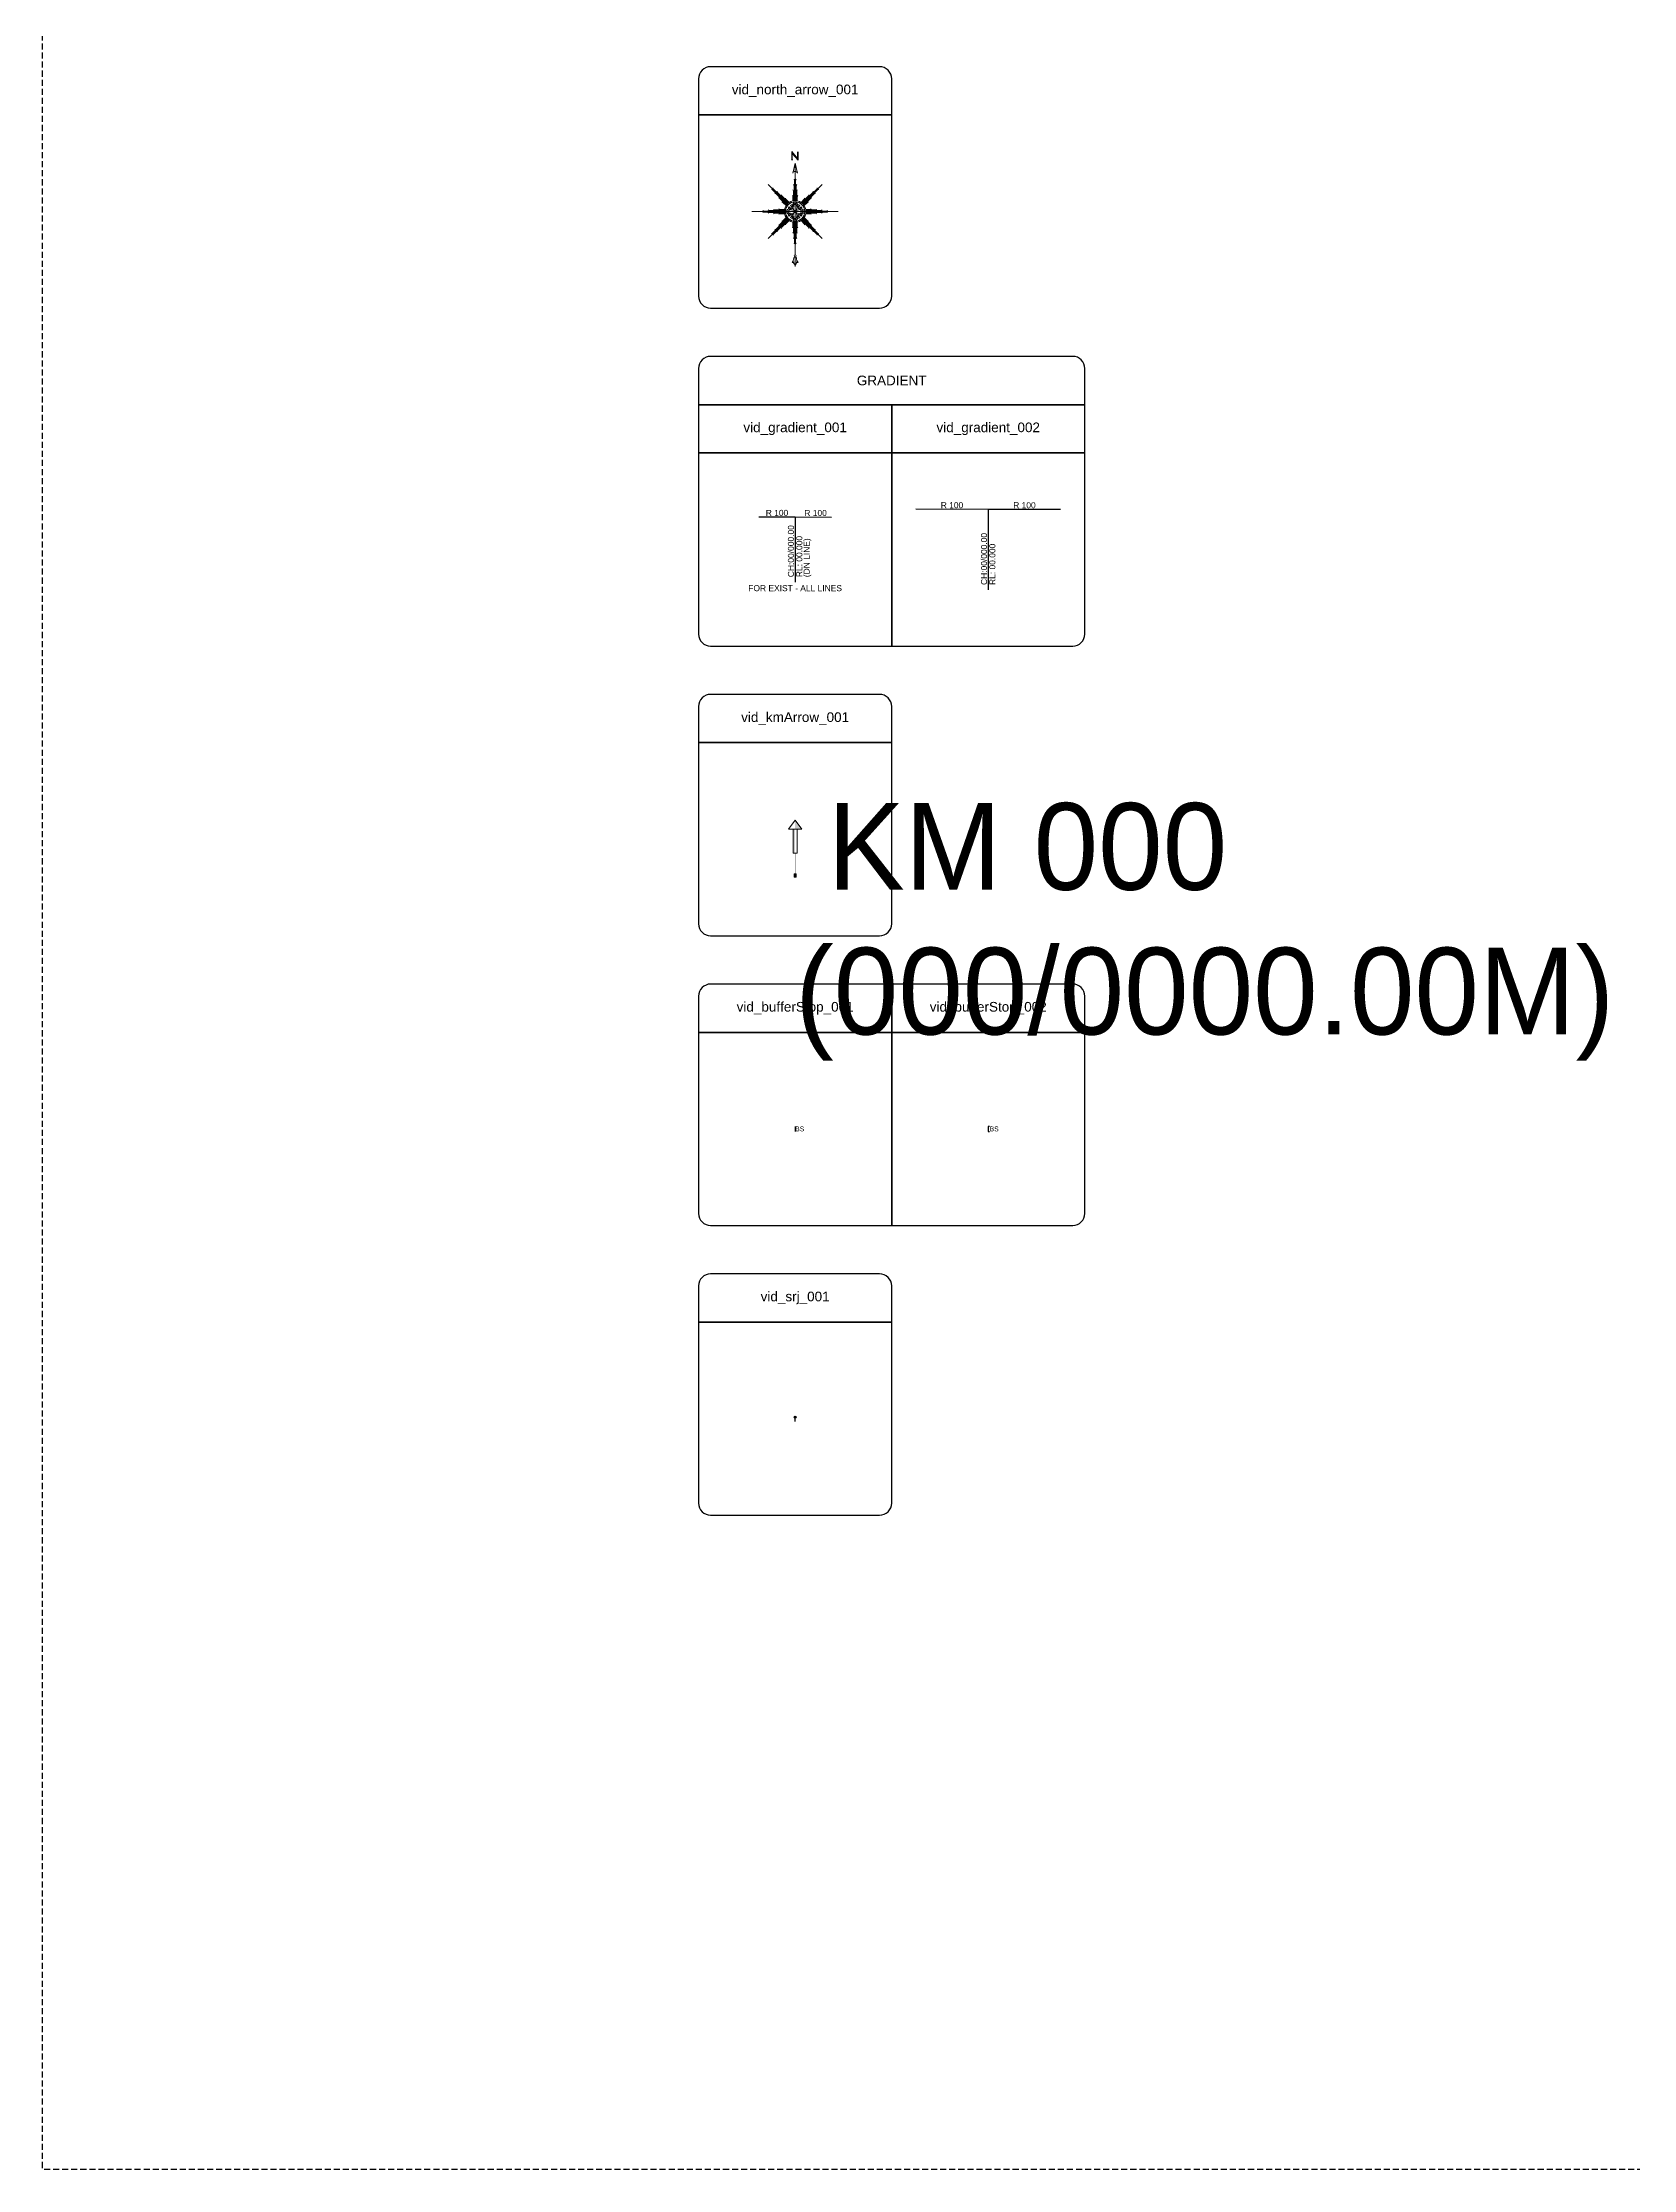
# Model space of a CAD drawing. Header units: metres. Extents: x -272 to 1913, y -131 to 1761.
# Drawn here: x -272 to 387, y -131 to 750 of the extents above; entities that cross this region are included whole.
import ezdxf
from ezdxf.enums import TextEntityAlignment as Align

# ---------------------------------------------------------------- set-up
doc = ezdxf.new("R2018")
doc.units = ezdxf.units.M
doc.linetypes.add('DASHED2', pattern=[0.375, 0.25, -0.125])
for name, color, linetype in [('1-CHAINAGE', 7, 'Continuous'), ('1-GRADIENT', 7, 'Continuous'), ('1-SRJ', 7, 'Continuous'), ('1-TEXT', 7, 'Continuous')]:
    doc.layers.add(name, color=color, linetype=linetype)
doc.styles.get("Standard").update_dxf_attribs({"font": 'arial.ttf'})

# ---------------------------------------------------------------- blocks, each defined once
blk = doc.blocks.new('*U58')
at = {"layer": '1-GRADIENT'}
blk.add_line((0, 33.45), (0, 0), dxfattribs=at)
at = {"layer": '1-GRADIENT', "flags": 128}
for points in [[(-30, 33.52), (0, 33.45)], [(0, 33.45), (30, 33.39)]]:
    blk.add_lwpolyline(points, dxfattribs=at)
at = {"layer": '1-GRADIENT'}
for tag, p in [('G_TAIL', (-15, 33.1)), ('G_HEAD', (15, 33.1))]:
    blk.add_attdef(tag, text='', height=2.5, dxfattribs=at).set_placement(p, align=Align.BOTTOM_CENTER)
for tag, p in [('G_CHAINAGE', (0.25, 2.05)), ('G_RAILLEVEL', (3.71, 2.05)), ('G_LINE', (6.77, 2.05))]:
    blk.add_attdef(tag, text='', height=2.5, rotation=90, dxfattribs=at).set_placement(p, align=Align.BOTTOM_LEFT)
blk.add_attdef('G_NOTE', text='', height=2.5, dxfattribs=at).set_placement((0, -2.5), align=Align.MIDDLE_CENTER)
blk = doc.blocks.new('vid_gradient_001')
at = {"layer": '1-GRADIENT'}
blk.add_line((0, 27), (0, 0), dxfattribs=at)
at = {"layer": '1-GRADIENT', "flags": 128}
for points in [[(-15, 27.03), (0, 27)], [(0, 27), (15, 26.97)]]:
    blk.add_lwpolyline(points, dxfattribs=at)
at = {"layer": '1-GRADIENT'}
for tag, p in [('G_TAIL', (-7.5, 26.68)), ('G_HEAD', (8.47, 26.64))]:
    blk.add_attdef(tag, text='', height=2.5, dxfattribs=at).set_placement(p, align=Align.BOTTOM_CENTER)
for tag, p in [('G_CHAINAGE', (0.25, 2.05)), ('G_RAILLEVEL', (3.71, 2.05)), ('G_LINE', (6.77, 2.05))]:
    blk.add_attdef(tag, text='', height=2.5, rotation=90, dxfattribs=at).set_placement(p, align=Align.BOTTOM_LEFT)
blk.add_attdef('G_NOTE', text='', height=2.5, dxfattribs=at).set_placement((0, -2.5), align=Align.MIDDLE_CENTER)
blk = doc.blocks.new('vid_kmArrow_symbol')
at = {"layer": '1-CHAINAGE', "lineweight": 9}
h = blk.add_hatch(color=256, dxfattribs=at)
h.paths.add_polyline_path([(0.01, 22.9), (2.77, 19.22), (0.78, 19.22), (0.01, 19.22)])
h.paths.add_polyline_path([(-0.76, 19.22), (0.01, 19.22), (0.01, 9.25), (-0.76, 9.25)])
h = blk.add_hatch(dxfattribs=at)
h.set_pattern_fill('ANSI31', color=256, scale=0.15, angle=-0.00388, style=0)
h.set_pattern_definition([(44.9961, (-1.189279, 0.326325), (-0.01325735, 0.01325915), [])])
h.paths.add_polyline_path([(0.42, -0.65), (-0.42, -0.65), (-0.42, 0.65), (0.42, 0.65)])
for points in [[(0.01, 22.9), (-2.75, 19.22), (-0.76, 19.22), (-0.76, 9.25), (0.01, 9.25)], [(0.78, 19.22), (-0.76, 19.22)], [(0.01, 22.9), (2.77, 19.22), (0.78, 19.22), (0.78, 9.25), (0.01, 9.25)], [(0.78, 19.22), (0.78, 9.25)], [(0.78, 9.25), (-0.76, 9.25)], [(0.01, 9.25), (0.01, 9.18)]]:
    blk.add_lwpolyline(points, dxfattribs=at)
at = {"layer": '1-CHAINAGE', "lineweight": 9, "const_width": 0.075}
blk.add_lwpolyline([(0.01, 9.25), (0.01, 0.39)], dxfattribs=at)
at = {"layer": '1-CHAINAGE', "lineweight": 9}
blk.add_lwpolyline([(0.42, 0.65), (-0.42, 0.65), (-0.42, -0.65), (0.42, -0.65)], close=True, dxfattribs=at)
blk = doc.blocks.new('vid_kmArrow_001')
at = {"layer": '1-CHAINAGE'}
blk.add_blockref('vid_kmArrow_symbol', (0, 0), dxfattribs=at)
at = {"layer": '1-CHAINAGE', "lineweight": 30, "flags": 106}
blk.add_attdef('KM_ARROW', text='', height=2, dxfattribs=at).set_placement((0, 30), align=Align.MIDDLE_CENTER)
blk = doc.blocks.new('*U60')
at = {"lineweight": 0}
for points in [[(-1.57, 21.42), (-1.57, 21.42), (-0.97, 21.42), (-0.97, 21.42, -0.414215), (-1.19, 21.64), (-1.19, 24.1), (1.19, 21.26), (1.19, 24.42, -0.414212), (1.4, 24.64), (1.4, 24.64), (0.8, 24.64), (0.8, 24.64, -0.414212), (1.02, 24.42), (1.02, 21.97), (-1.36, 24.8), (-1.36, 21.64, -0.414227), (-1.57, 21.42)], [(-0.98, 15.85, -0.791706), (0.98, 15.85), (0, 20), (-0.98, 15.85)], [(-4.02, 0, 0.189261), (-2.85, 0.46, -0.350824), (-2.07, 0.52, -0.30139), (-2.35, 1.21, 0.143428), (-0.53, 0.56, -0.397364), (0, 0), (-4.02, 0)], [(-4, 0.45, 0.189261), (-3.16, 0.79, -0.095749), (-2.81, 1, -0.223065), (-2.46, 1.89, 0.135715), (-1.08, 1.1, 0.13637), (-1.9, 2.45, -0.225953), (-1, 2.81, -0.095749), (-0.79, 3.16, 0.18926), (-0.45, 4)], [(0, 4.02, -0.189261), (-0.46, 2.85, 0.350824), (-0.52, 2.07, 0.30139), (-1.21, 2.35, -0.143428), (-0.56, 0.53, 0.397364), (0, 0), (0, 4.02)], [(0, 4.02, 0.189261), (0.46, 2.85, -0.350824), (0.52, 2.07, -0.30139), (1.21, 2.35, 0.143428), (0.56, 0.53, -0.397364), (0, 0), (0, 4.02)], [(4.02, 0, -0.189261), (2.85, 0.46, 0.350824), (2.07, 0.52, 0.30139), (2.35, 1.21, -0.143428), (0.53, 0.56, 0.397364), (0, 0), (4.02, 0)], [(0.45, 4, 0.189261), (0.79, 3.16, -0.095749), (1, 2.81, -0.223065), (1.89, 2.46, 0.135715), (1.1, 1.08, 0.13637), (2.45, 1.9, -0.225953), (2.81, 1, -0.095749), (3.16, 0.79, 0.18926), (4, 0.45)], [(-4.02, 0, -0.189261), (-2.85, -0.46, 0.350824), (-2.07, -0.52, 0.30139), (-2.35, -1.21, -0.143428), (-0.53, -0.56, 0.397364), (0, 0), (-4.02, 0)], [(-0.45, -4, 0.189261), (-0.79, -3.16, -0.095749), (-1, -2.81, -0.223065), (-1.89, -2.46, 0.135715), (-1.1, -1.08, 0.13637), (-2.45, -1.9, -0.225953), (-2.81, -1, -0.095749), (-3.16, -0.79, 0.18926), (-4, -0.45)], [(0, -4.02, 0.189261), (-0.46, -2.85, -0.350824), (-0.52, -2.07, -0.30139), (-1.21, -2.35, 0.143428), (-0.56, -0.53, -0.397364), (0, 0), (0, -4.02)], [(0, -4.02, -0.189261), (0.46, -2.85, 0.350824), (0.52, -2.07, 0.30139), (1.21, -2.35, -0.143428), (0.56, -0.53, 0.397364), (0, 0), (0, -4.02)], [(4.02, 0, 0.189261), (2.85, -0.46, -0.350824), (2.07, -0.52, -0.30139), (2.35, -1.21, 0.143428), (0.53, -0.56, -0.397364), (0, 0), (4.02, 0)], [(4, -0.45, 0.189261), (3.16, -0.79, -0.095749), (2.81, -1, -0.223065), (2.46, -1.89, 0.135715), (1.08, -1.1, 0.13637), (1.9, -2.45, -0.225953), (1, -2.81, -0.095749), (0.79, -3.16, 0.18926), (0.45, -4)], [(0, -22.77, 0.189261), (-0.46, -21.6, -0.350824), (-0.52, -20.82, -0.30139), (-1.21, -21.1, 0.143428), (-0.56, -19.28, -0.397364), (0, -18.75), (0, -22.77)], [(0, -22.77, -0.189261), (0.46, -21.6, 0.350824), (0.52, -20.82, 0.30139), (1.21, -21.1, -0.143428), (0.56, -19.28, 0.397364), (0, -18.75), (0, -22.77)]]:
    blk.add_lwpolyline(points, format="xyb", dxfattribs=at).dxf.unprotected_set("ltscale", 0)
for points in [[(0, 4.47), (0, 20)], [(-0.67, 4.42), (-0.67, 8.5), (-0.89, 8.94)], [(-0.45, 4.45), (-0.45, 10.73), (-0.67, 11.18)], [(-0.22, 4.47), (-0.22, 12.97), (-0.45, 13.42)], [(0.22, 4.47), (0.22, 12.97), (0.45, 13.42)], [(0.45, 4.45), (0.45, 10.73), (0.67, 11.18)], [(0.67, 4.42), (0.67, 8.5), (0.89, 8.94)], [(-4.47, 0.22), (-12.97, 0.22), (-13.42, 0.45)], [(-4.45, 0.45), (-10.73, 0.45), (-11.18, 0.67)], [(-4.42, 0.67), (-8.5, 0.67), (-8.94, 0.89)], [(-4.38, 0.89), (-6.26, 0.89), (-6.71, 1.12)], [(-0.89, 4.38), (-0.89, 6.26), (-1.12, 6.71)], [(0.89, 4.38), (0.89, 6.26), (1.12, 6.71)], [(4.38, 0.89), (6.26, 0.89), (6.71, 1.12)], [(4.42, 0.67), (8.5, 0.67), (8.94, 0.89)], [(4.45, 0.45), (10.73, 0.45), (11.18, 0.67)], [(4.47, 0.22), (12.97, 0.22), (13.42, 0.45)], [(-4.47, 0), (-17.89, 0)], [(-4.47, -0.22), (-12.97, -0.22), (-13.42, -0.45)], [(-4.45, -0.45), (-10.73, -0.45), (-11.18, -0.67)], [(-4.42, -0.67), (-8.5, -0.67), (-8.94, -0.89)], [(-4.38, -0.89), (-6.26, -0.89), (-6.71, -1.12)], [(-0.89, -4.38), (-0.89, -6.26), (-1.12, -6.71)], [(-0.67, -4.42), (-0.67, -8.5), (-0.89, -8.94)], [(-0.45, -4.45), (-0.45, -10.73), (-0.67, -11.18)], [(-0.22, -4.47), (-0.22, -12.97), (-0.45, -13.42)], [(0, -4.47), (0, -17.89)], [(0.22, -4.47), (0.22, -12.97), (0.45, -13.42)], [(0.45, -4.45), (0.45, -10.73), (0.67, -11.18)], [(0.67, -4.42), (0.67, -8.5), (0.89, -8.94)], [(0.89, -4.38), (0.89, -6.26), (1.12, -6.71)], [(4.38, -0.89), (6.26, -0.89), (6.71, -1.12)], [(4.42, -0.67), (8.5, -0.67), (8.94, -0.89)], [(4.45, -0.45), (10.73, -0.45), (11.18, -0.67)], [(4.47, 0), (17.89, 0)], [(4.47, -0.22), (12.97, -0.22), (13.42, -0.45)]]:
    blk.add_lwpolyline(points, dxfattribs=at).dxf.unprotected_set("ltscale", 0)
at = {"color": 1, "lineweight": 0}
for points in [[(-3.16, 3.16), (-11.18, 11.18)], [(-3.32, 3), (-9.33, 9.01), (-9.8, 9.17)], [(-3, 3.32), (-9.01, 9.33), (-9.17, 9.8)], [(3, 3.32), (9.01, 9.33), (9.17, 9.8)], [(3.16, 3.16), (11.18, 11.18)], [(3.32, 3), (9.33, 9.01), (9.8, 9.17)], [(-3.46, 2.83), (-7.91, 7.27), (-8.38, 7.43)], [(-2.83, 3.46), (-7.27, 7.91), (-7.43, 8.38)], [(-3.6, 2.65), (-6.48, 5.53), (-6.96, 5.69)], [(-2.65, 3.6), (-5.53, 6.48), (-5.69, 6.96)], [(-3.73, 2.47), (-5.06, 3.79), (-5.53, 3.95)], [(-2.47, 3.73), (-3.79, 5.06), (-3.95, 5.53)], [(2.47, 3.73), (3.79, 5.06), (3.95, 5.53)], [(2.65, 3.6), (5.53, 6.48), (5.69, 6.96)], [(2.83, 3.46), (7.27, 7.91), (7.43, 8.38)], [(3.46, 2.83), (7.91, 7.27), (8.38, 7.43)], [(3.6, 2.65), (6.48, 5.53), (6.96, 5.69)], [(3.73, 2.47), (5.06, 3.79), (5.53, 3.95)], [(-3.16, -3.16), (-11.18, -11.18)], [(-3.32, -3), (-9.33, -9.01), (-9.8, -9.17)], [(-3, -3.32), (-9.01, -9.33), (-9.17, -9.8)], [(-3.46, -2.83), (-7.91, -7.27), (-8.38, -7.43)], [(-2.83, -3.46), (-7.27, -7.91), (-7.43, -8.38)], [(-3.6, -2.65), (-6.48, -5.53), (-6.96, -5.69)], [(-2.65, -3.6), (-5.53, -6.48), (-5.69, -6.96)], [(-3.73, -2.47), (-5.06, -3.79), (-5.53, -3.95)], [(-2.47, -3.73), (-3.79, -5.06), (-3.95, -5.53)], [(2.47, -3.73), (3.79, -5.06), (3.95, -5.53)], [(2.65, -3.6), (5.53, -6.48), (5.69, -6.96)], [(2.83, -3.46), (7.27, -7.91), (7.43, -8.38)], [(3, -3.32), (9.01, -9.33), (9.17, -9.8)], [(3.16, -3.16), (11.18, -11.18)], [(3.32, -3), (9.33, -9.01), (9.8, -9.17)], [(3.46, -2.83), (7.91, -7.27), (8.38, -7.43)], [(3.6, -2.65), (6.48, -5.53), (6.96, -5.69)], [(3.73, -2.47), (5.06, -3.79), (5.53, -3.95)]]:
    blk.add_lwpolyline(points, dxfattribs=at).dxf.unprotected_set("ltscale", 0)
at = {"lineweight": 0}
for centre, radius in [((0, 0), 4.47), ((0, 0), 4.02), ((0, -18.32), 0.43)]:
    blk.add_circle(centre, radius, dxfattribs=at).dxf.unprotected_set("ltscale", 0)
blk = doc.blocks.new('*U73')
at = {"layer": '1-TEXT', "insert": (1.92, 0), "char_height": 2, "width": 3.6012, "attachment_point": 5, "bg_fill": 2}
blk.add_mtext('BS', dxfattribs=at)
at = {"flags": 128}
blk.add_lwpolyline([(0, 1), (0, -1)], dxfattribs=at)
blk = doc.blocks.new('*U74')
at = {"layer": '1-TEXT', "insert": (2.47, 0), "char_height": 2, "width": 3.6012, "attachment_point": 5, "bg_fill": 2}
blk.add_mtext('BS', dxfattribs=at)
at = {"flags": 128}
blk.add_lwpolyline([(0.47, 1), (0, 1), (0, -1), (0.47, -1)], dxfattribs=at)
blk = doc.blocks.new('vid_srj_001')
at = {"layer": '1-SRJ', "transparency": 33554687}
h = blk.add_hatch(color=256, dxfattribs=at)
h.dxf.hatch_style = 1
h.paths.add_polyline_path([(0.41, 0.65, 1), (-0.41, 0.65, 0.374726), (-0.06, 0.24), (-0.06, 0.24, 0.068444), (0.06, 0.24, 0.374725)])
h = blk.add_hatch(color=256, dxfattribs=at)
h.dxf.hatch_style = 1
h.paths.add_polyline_path([(-0.06, -1.06), (0.06, -1.06), (0.06, 0.24, -0.068444), (-0.06, 0.24)])
at = {"layer": '1-SRJ', "elevation": -20.81}
blk.add_lwpolyline([(-0.06, -1.06), (0.06, -1.06), (0.06, 0.24, -0.068444), (-0.06, 0.24)], format="xyb", close=True, dxfattribs=at)
at = {"layer": '1-SRJ'}
blk.add_circle((0, 0.65, 20.81), 0.408, dxfattribs=at)

msp = doc.modelspace()

# ---------------------------------------------------------------- linework, layer by layer
for points in [[(0, 720), (80, 720), (80, 735, 0.414214), (75, 740), (5, 740, 0.414214), (0, 735)], [(5, 640), (75, 640, 0.414214), (80, 645), (80, 720), (0, 720), (0, 645, 0.414214)], [(0, 600), (160, 600), (160, 615, 0.414214), (155, 620), (5, 620, 0.414214), (0, 615)], [(5, 500), (80, 500), (80, 580), (0, 580), (0, 505, 0.414214)], [(80, 500), (155, 500, 0.414214), (160, 505), (160, 580), (80, 580)], [(0, 460), (80, 460), (80, 475, 0.414214), (75, 480), (5, 480, 0.414214), (0, 475)], [(5, 380), (75, 380, 0.414214), (80, 385), (80, 460), (0, 460), (0, 385, 0.414214)], [(0, 340), (80, 340), (80, 360), (5, 360, 0.414214), (0, 355)], [(80, 340), (160, 340), (160, 355, 0.414214), (155, 360), (80, 360)], [(5, 260), (80, 260), (80, 340), (0, 340), (0, 265, 0.414214)], [(80, 260), (155, 260, 0.414214), (160, 265), (160, 340), (80, 340)], [(0, 220), (80, 220), (80, 235, 0.414214), (75, 240), (5, 240, 0.414214), (0, 235)], [(5, 140), (75, 140, 0.414214), (80, 145), (80, 220), (0, 220), (0, 145, 0.414214)]]:
    msp.add_lwpolyline(points, format="xyb", close=True)
for points in [[(0, 580), (80, 580), (80, 600), (0, 600)], [(80, 580), (160, 580), (160, 600), (80, 600)]]:
    msp.add_lwpolyline(points, close=True)

# ---------------------------------------------------------------- block references
for name, p in [('*U60', (40, 680)), ('vid_srj_001', (40, 180, -20.81))]:
    msp.add_blockref(name, p)
at = {"layer": '1-CHAINAGE'}
ref = msp.add_blockref('vid_kmArrow_001', (40, 405), dxfattribs=at)
lines = msp.add_mtext(' KM 000\\P(000/0000.00M)', dxfattribs={"layer": '0', "insert": (40, 435), "char_height": 35.9467, "attachment_point": 1})
ref.add_attrib('KM_ARROW', '', (40, 435), dxfattribs={"flags": 104}).embed_mtext(lines)
at = {"layer": '1-GRADIENT'}
msp.add_blockref('vid_gradient_001', (40, 526.5), dxfattribs=at).add_auto_attribs({'G_LINE': '(DN LINE)', 'G_RAILLEVEL': 'RL: 00.000', 'G_CHAINAGE': 'CH:00/000.00', 'G_TAIL': 'R 100', 'G_HEAD': 'R 100', 'G_NOTE': 'FOR EXIST - ALL LINES'})
ref = msp.add_blockref('*U58', (120, 523.27), dxfattribs=at)
ref.add_attrib('G_RAILLEVEL', 'RL: 00.000', dxfattribs={"height": 2.5, "rotation": 90}).set_placement((123.71, 525.32), align=Align.BOTTOM_LEFT)
ref.add_attrib('G_CHAINAGE', 'CH:00/000.00', dxfattribs={"height": 2.5, "rotation": 90}).set_placement((120.25, 525.32), align=Align.BOTTOM_LEFT)
ref.add_attrib('G_TAIL', 'R 100', dxfattribs={"height": 2.5}).set_placement((105, 556.37), align=Align.BOTTOM_CENTER)
ref.add_attrib('G_HEAD', 'R 100', dxfattribs={"height": 2.5}).set_placement((135, 556.37), align=Align.BOTTOM_CENTER)

# ---------------------------------------------------------------- texts
at = {"char_height": 4, "attachment_point": 5}
for s, width, insert in [('vid_north_arrow_001', 51.5134, (40, 730)), ('GRADIENT', 28.8013, (80, 610)), ('vid_gradient_001', 20.945, (40, 590)), ('vid_gradient_002', 20.945, (120, 590)), ('vid_kmArrow_001', 41.8899, (40, 470)), ('vid_bufferStop_001', 47.4807, (40, 350)), ('vid_bufferStop_002', 47.4807, (120, 350)), ('vid_srj_001', 27.5925, (40, 230))]:
    msp.add_mtext_dynamic_manual_height_columns(s, width=width, gutter_width=12.5, heights=[0], dxfattribs=dict(at, insert=insert))

# ---------------------------------------------------------------- next in the draw order: block references
for name, p in [('*U73', (40, 300)), ('*U74', (120, 300))]:
    msp.add_blockref(name, p)

# ---------------------------------------------------------------- next in the draw order: linework, layer by layer
at = {"color": 89, "linetype": 'DASHED2', "ltscale": 10, "flags": 128}
msp.add_lwpolyline([(-271.8, 1761.02), (1913.15, 1761.02), (1913.15, -130.99), (-271.8, -130.99)], close=True, dxfattribs=at)

doc.saveas('drawing.dxf')
